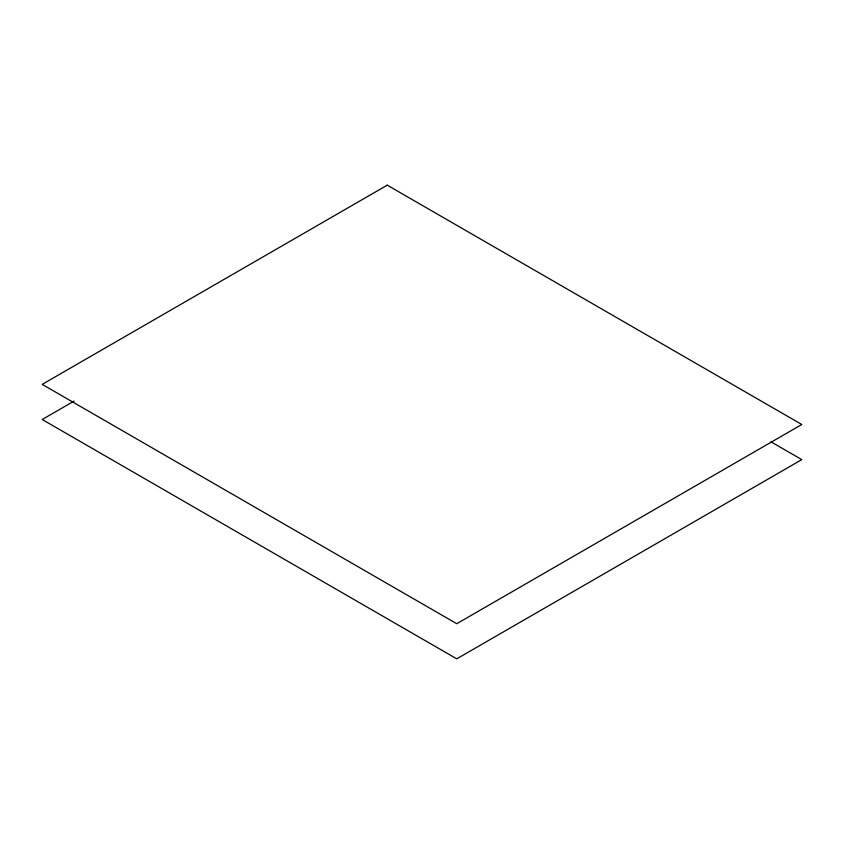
<?xml version="1.0" encoding="UTF-8"?>
<svg xmlns="http://www.w3.org/2000/svg" width="844" height="844" viewBox="0 0 844 844"><rect width="100%" height="100%" fill="white"/><g stroke="black" fill="none" stroke-linecap="round" stroke-linejoin="round"><path stroke-width="1.27" d="M74.082 401.09L42.2 419.5L456.752 658.837L801.8 459.621L770.962 441.823M387.248 185.163L42.2 384.379L456.752 623.716L801.8 424.5L387.248 185.163"/></g></svg>
